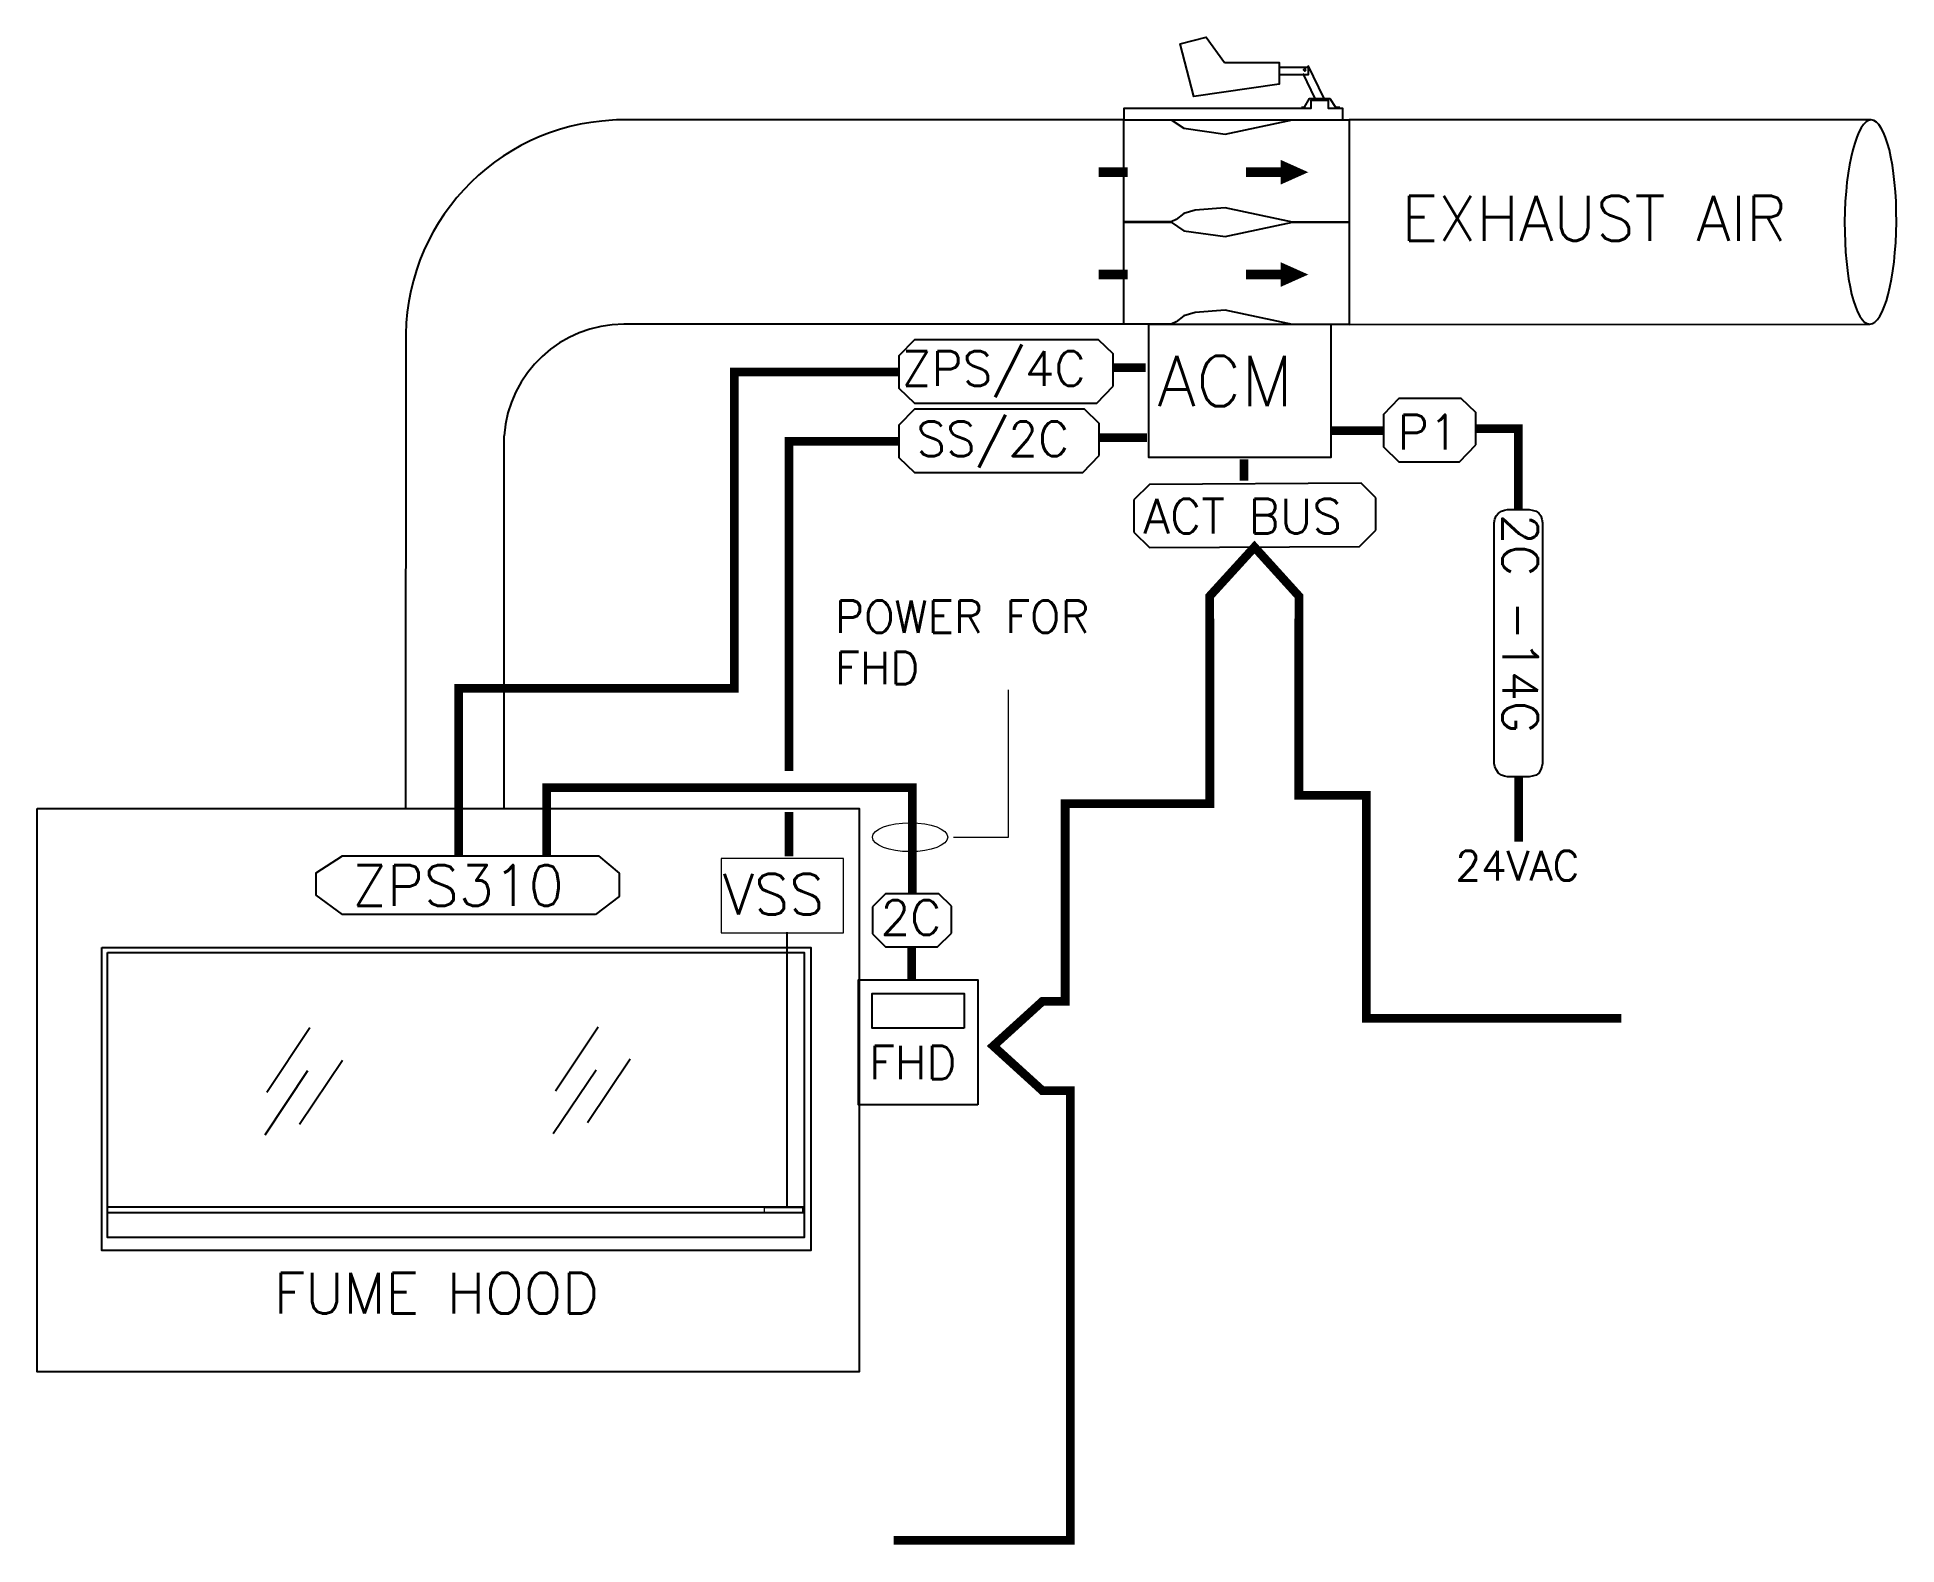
# Model space of a CAD drawing. Extents: x 791 to 1187, y 428 to 749.
import ezdxf

# ---------------------------------------------------------------- set-up
doc = ezdxf.new("R2010")
doc.units = 0
doc.header["$LTSCALE"] = 96
doc.header["$MEASUREMENT"] = 0
doc.layers.get('0').update_dxf_attribs({"linetype": 'CONTINUOUS'})
for name, color, linetype in [('HOOD', 7, 'CONTINUOUS'), ('SUP', 7, 'CONTINUOUS'), ('ZPS', 7, 'CONTINUOUS')]:
    doc.layers.add(name, color=color, linetype=linetype)
doc.styles.get("Standard").update_dxf_attribs({"font": 'ROMANS'})

msp = doc.modelspace()

# ---------------------------------------------------------------- linework, layer by layer
at = {"extrusion": (0, 0, -1)}
msp.add_ellipse((1180.99, 709.51), major_axis=(0.17, 21.71), ratio=0.253271, dxfattribs=at)
at = {"layer": 'HOOD', "color": 0}
for p, q in [((1022.28, 731.22), (914.39, 731.22)), ((1022.28, 709.56), (1022.28, 731.22)), ((1022.28, 731.22), (1032.3, 731.22)), ((1032.3, 731.22), (1034.99, 729.43)), ((1034.99, 729.43), (1043.8, 728.18)), ((1043.8, 728.18), (1058.12, 731.23)), ((1058.12, 731.23), (1070.19, 731.23)), ((1181.16, 731.23), (1070.19, 731.23)), ((1070.19, 731.23), (1070.19, 709.46)), ((1037.44, 712.02), (1034.99, 711.35)), ((1043.8, 712.51), (1037.44, 712.02)), ((1058.12, 709.46), (1043.8, 712.51)), ((1032.3, 709.56), (1022.28, 709.56)), ((1022.28, 687.79), (1022.28, 709.46)), ((1022.28, 709.46), (1032.3, 709.46)), ((1033.41, 710.02), (1032.3, 709.56)), ((1032.3, 709.46), (1034.99, 707.67)), ((1034.99, 711.35), (1033.41, 710.02)), ((1034.99, 707.67), (1043.8, 706.42)), ((1043.8, 706.42), (1058.12, 709.46)), ((1058.12, 709.46), (1070.19, 709.46)), ((1070.19, 709.46), (1058.12, 709.46)), ((1070.19, 709.46), (1070.19, 687.7)), ((1033.41, 688.26), (1032.3, 687.79)), ((1034.99, 689.59), (1033.41, 688.26)), ((1037.44, 690.26), (1034.99, 689.59)), ((1043.8, 690.75), (1037.44, 690.26)), ((1058.12, 687.7), (1043.8, 690.75)), ((869.63, 686.82), (869.58, 584.84)), ((1022.28, 687.79), (915.98, 687.79)), ((1032.3, 687.79), (1022.28, 687.79)), ((1032.13, 687.79), (1032.3, 687.79)), ((1070.19, 687.7), (1058.12, 687.7)), ((1070.19, 687.7), (1180.82, 687.8)), ((890.51, 584.84), (890.51, 664.07))]:
    msp.add_line(p, q, dxfattribs=at)
at = {"layer": 'HOOD', "color": 7, "linetype": 'Continuous'}
for p, q in [((1027.71, 653.73), (1024.41, 650.43)), ((1072.68, 653.95), (1027.71, 653.73)), ((1075.8, 650.83), (1072.68, 653.95)), ((1024.41, 650.43), (1024.41, 643.58)), ((1075.8, 643.98), (1075.8, 650.83)), ((1024.41, 643.58), (1027.71, 640.27)), ((1027.71, 640.27), (1072.32, 640.5)), ((1072.32, 640.5), (1075.8, 643.98)), ((968.85, 563.92), (968.85, 558.16)), ((950.67, 499.99), (950.67, 558.54))]:
    msp.add_line(p, q, dxfattribs=at)
at = {"layer": 'HOOD', "color": 7, "linetype": 'Continuous', "lineweight": 20}
for p, q in [((946.03, 574.2), (936.62, 574.2)), ((936.62, 574.2), (936.62, 558.36)), ((962.66, 574.2), (945.77, 574.2)), ((962.66, 558.36), (962.66, 574.2)), ((936.62, 558.36), (962.66, 558.36))]:
    msp.add_line(p, q, dxfattribs=at)
at = {"layer": 'HOOD', "color": 7, "linetype": 'Continuous', "lineweight": 25}
for points in [[(1043.64, 743.42), (1055.28, 743.42), (1055.28, 738.79), (1037.17, 736.17), (1034.24, 747.42), (1039.79, 748.81)], [(1061.05, 741.88), (1060.9, 742.03), (1060.75, 742.18), (1060.59, 742.03), (1060.44, 741.88), (1060.59, 741.72), (1060.75, 741.57), (1060.9, 741.72)], [(1022.28, 731.22), (1068.82, 731.22), (1068.82, 733.68), (1065.74, 733.68), (1065.74, 735.38), (1062.04, 735.38), (1062.04, 733.68), (1022.28, 733.68)], [(1066.34, 687.7), (1027.5, 687.7), (1027.5, 659.48), (1066.34, 659.48)], [(791.25, 584.84), (966.01, 584.84), (966.01, 465), (791.25, 465)], [(991.22, 521.83), (965.86, 521.83), (965.86, 548.38), (991.22, 548.38)], [(988.33, 538.13), (968.75, 538.13), (968.75, 545.49), (988.33, 545.49)]]:
    msp.add_lwpolyline(points, close=True, dxfattribs=at)
for points in [[(1055.2, 742.41), (1061.44, 742.41), (1061.44, 740.8), (1055.35, 740.8)], [(1062.95, 735.76), (1060.37, 741.09)], [(1061.36, 742.8), (1064.8, 735.76)], [(1060.03, 733.91), (1060.64, 733.91), (1061.72, 735.76), (1066.04, 735.76), (1067.27, 733.91), (1068.19, 733.91)], [(849.19, 538.14), (840.1, 524.43)], [(910.53, 538.3), (901.44, 524.73)], [(856.13, 531.21), (847.04, 517.64)], [(917.31, 531.51), (908.22, 517.95)], [(848.73, 529.05), (839.64, 515.33)], [(910.07, 529.2), (900.97, 515.64)], [(806.2, 500.08), (954.3, 500.08)], [(954.3, 498.84), (806.2, 498.84)]]:
    msp.add_lwpolyline(points, dxfattribs=at)
at = {"layer": 'HOOD', "color": 0, "const_width": 2.04}
for points in [[(1023.05, 720.12), (1016.9, 720.12)], [(1057.18, 720.12), (1048.26, 720.12)], [(1023.05, 698.36), (1016.9, 698.36)], [(1057.18, 698.36), (1048.26, 698.36)]]:
    msp.add_lwpolyline(points, dxfattribs=at)
at = {"layer": 'HOOD', "color": 0}
for points in [[(1061.47, 720.1, 0, 5.23, 0), (1055.62, 720.1, 5.23, 5.23, 0)], [(1061.47, 698.34, 0, 5.23, 0), (1055.62, 698.34, 5.23, 5.23, 0)]]:
    msp.add_lwpolyline(points, format="xyseb", dxfattribs=at)
at = {"layer": 'HOOD', "color": 7, "linetype": 'Continuous'}
for points in [[(1017, 659.85), (1017, 666.7), (1013.88, 669.71), (977.74, 669.71), (974.44, 666.3), (974.44, 659.45), (977.74, 656.26), (1013.52, 656.26)], [(1097.08, 662.13), (1097.08, 668.98), (1093.96, 672), (1080.73, 672), (1077.43, 668.58), (1077.43, 661.73), (1080.73, 658.54), (1093.61, 658.54)], [(804.96, 555.25), (955.68, 555.25), (955.68, 490.83), (804.96, 490.83)], [(806.2, 554.17), (954.3, 554.17), (954.3, 493.6), (806.2, 493.6)]]:
    msp.add_lwpolyline(points, close=True, dxfattribs=at)
at = {"layer": 'HOOD', "color": 7, "const_width": 1.85}
for points in [[(1017, 663.66), (1027.2, 663.66)], [(974.44, 662.85), (951.05, 662.85), (951.05, 592.79)], [(1047.83, 654.49), (1047.83, 659.08)], [(951.05, 584.07), (951.05, 574.64)]]:
    msp.add_lwpolyline(points, dxfattribs=at)
at = {"layer": 'HOOD', "color": 7, "linetype": 'Continuous', "const_width": 1.85}
for points in [[(1077.43, 665.15), (1066.28, 665.15)], [(1097.08, 665.56), (1106.12, 665.56), (1106.12, 648.38)]]:
    msp.add_lwpolyline(points, dxfattribs=at)
at = {"layer": 'HOOD', "color": 7, "linetype": 'Continuous', "lineweight": 20, "const_width": 1.85}
for points in [[(1040.53, 625.16), (1040.53, 629.98), (1050.02, 640.39), (1059.48, 629.95), (1059.48, 625.14)], [(1059.46, 625.14), (1059.46, 587.6), (1074.76, 587.6)], [(1128.02, 540.22), (1073.82, 540.22), (1073.82, 588.52)], [(1010.02, 524.83), (1004.92, 524.83), (994.5, 534.31), (1004.92, 543.78), (1009.73, 543.78)], [(973.35, 429.17), (1010.88, 429.17), (1010.88, 525.76)]]:
    msp.add_lwpolyline(points, dxfattribs=at)
at = {"layer": 'HOOD', "color": 7, "linetype": 'Continuous', "lineweight": 20}
msp.add_lwpolyline([(1040.54, 625.16, 1.85, 1.85, 0), (1040.54, 585.84, 1.85, 1.85, 0), (1009.78, 585.84, 1.85, 1.85, 0), (1009.78, 542.86, 1.85, 1.85, 0)], format="xyseb", dxfattribs=at)
msp.add_lwpolyline([(945.82, 499.92), (945.82, 499), (953.99, 499), (953.99, 499.92)], close=True, dxfattribs=at)
at = {"layer": 'HOOD', "color": 0}
for centre, radius, start, end in [((915.94, 684.87), 46.35, 90, 178.9888), ((916.02, 662.21), 25.58, 90.1074, 175.8256)]:
    msp.add_arc(centre, radius, start, end, dxfattribs=at)
at = {"layer": 'SUP', "color": 7, "lineweight": 25, "transparency": 33554687}
msp.add_lwpolyline([(1103.83, 591.57), (1103.18, 591.67), (1102.52, 591.89), (1101.87, 592.33), (1101.43, 593.09), (1101.1, 593.74), (1101, 594.4), (1101, 645.55), (1101.1, 646.31), (1101.43, 647.07), (1101.87, 647.62), (1102.52, 648.05), (1103.18, 648.27), (1103.83, 648.38), (1108.41, 648.38), (1109.06, 648.27), (1109.93, 648.05), (1110.48, 647.62), (1110.91, 647.07), (1111.13, 646.31), (1111.24, 645.55), (1111.24, 594.4), (1111.13, 593.74), (1110.91, 593.09), (1110.48, 592.33), (1109.93, 591.89), (1109.06, 591.67), (1108.41, 591.57)], close=True, dxfattribs=at)
at = {"layer": 'SUP', "color": 7, "linetype": 'Continuous', "const_width": 1.85}
msp.add_lwpolyline([(1106.21, 591.57), (1106.21, 577.78)], dxfattribs=at)
at = {"layer": 'ZPS', "color": 7, "linetype": 'Continuous', "lineweight": 20}
for p, q in [((997.74, 578.71), (997.74, 610.06)), ((986.05, 578.71), (997.74, 578.71))]:
    msp.add_line(p, q, dxfattribs=at)
at = {"layer": 'ZPS', "color": 7, "linetype": 'Continuous'}
for p, q in [((971.62, 566.69), (968.85, 563.92)), ((982.96, 566.69), (971.62, 566.69)), ((985.59, 564.07), (982.96, 566.69)), ((985.59, 558.31), (985.59, 564.07)), ((968.85, 558.16), (971.62, 555.39)), ((982.66, 555.39), (985.59, 558.31)), ((971.62, 555.39), (982.66, 555.39))]:
    msp.add_line(p, q, dxfattribs=at)
msp.add_lwpolyline([(1020, 674.6), (1020, 681.45), (1016.88, 684.47), (977.74, 684.47), (974.44, 681.05), (974.44, 674.2), (977.74, 671.01), (1016.52, 671.01)], close=True, dxfattribs=at)
msp.add_lwpolyline([(974.44, 677.63, 1.85, 1.85, 0), (939.48, 677.63, 1.85, 1.85, 0), (939.48, 610.37, 1.85, 1.85, 0), (880.83, 610.37, 1.85, 1.85, 0), (880.83, 574.53, 1.85, 1.85, 0)], format="xyseb", dxfattribs=at)
at = {"layer": 'ZPS', "color": 7, "const_width": 1.85}
msp.add_lwpolyline([(1020, 678.56), (1026.93, 678.56)], dxfattribs=at)
at = {"layer": 'ZPS', "color": 7, "linetype": 'Continuous', "const_width": 1.85}
for points in [[(977.29, 566.69), (977.29, 589.23), (899.57, 589.23), (899.57, 574.72)], [(977.14, 555.39), (977.14, 548.44)]]:
    msp.add_lwpolyline(points, dxfattribs=at)
at = {"layer": 'ZPS', "color": 7, "linetype": 'Continuous'}
msp.add_lwpolyline([(909.91, 562.27), (856.17, 562.27), (850.56, 566.37), (850.56, 571.13), (856.17, 574.76), (910.57, 574.76), (914.97, 571.07), (914.97, 566.11), (909.91, 562.27)], dxfattribs=at)
at = {"layer": 'ZPS', "color": 7, "linetype": 'Continuous', "lineweight": 20}
msp.add_ellipse((976.82, 578.71), major_axis=(-8, 0), ratio=0.384615, dxfattribs=at)

# ---------------------------------------------------------------- texts
at = {"layer": 'HOOD', "color": 0}
msp.add_text('EXHAUST AIR', height=9.5557, dxfattribs=at).set_placement((1081.27, 705.54))
at = {"layer": 'HOOD', "color": 7, "linetype": 'Continuous'}
for s, height, p in [('ACM', 10.684, (1029.37, 670.35)), ('SS/2C', 7.354, (978.17, 659.75)), ('P1', 7.354, (1080.47, 661.17)), ('ACT BUS', 7.354, (1026.41, 643.31)), ('VSS', 8.674, (936.99, 562.24)), ('FHD', 7.101, (968.11, 527.23)), ('FUME HOOD', 8.674, (841.53, 477.4))]:
    msp.add_text(s, height=height, dxfattribs=at).set_placement(p)
at = {"layer": 'SUP', "color": 7, "ltscale": 2}
msp.add_text('2C -14G', height=7.54, rotation=270, dxfattribs=at).set_placement((1102.74, 647.41))
at = {"layer": 'SUP', "color": 7, "transparency": 33554687}
msp.add_text('24VAC', height=6.343, dxfattribs=at).set_placement((1092.75, 569.49))
at = {"layer": 'ZPS', "color": 7, "linetype": 'Continuous'}
for s, height, p in [('ZPS/4C', 7.354, (975.06, 674.7)), ('POWER FOR', 6.859, (960.87, 622.18)), ('FHD', 6.859, (960.87, 611.26)), ('ZPS310', 8.674, (858.2, 564.11)), ('2C', 7.354, (970.53, 557.94))]:
    msp.add_text(s, height=height, dxfattribs=at).set_placement(p)

doc.saveas('drawing.dxf')
